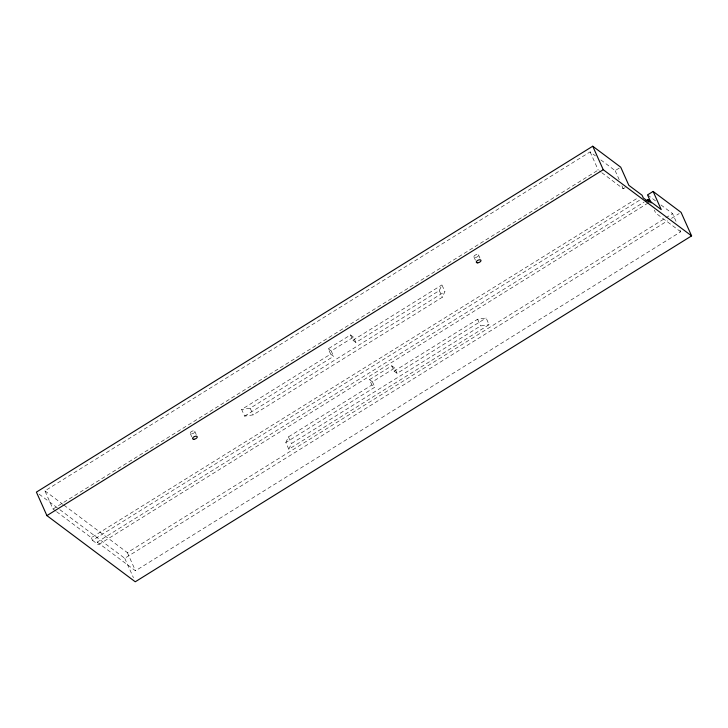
<?xml version="1.0" encoding="UTF-8"?>
<svg xmlns="http://www.w3.org/2000/svg" width="728" height="728" viewBox="0 0 728 728"><rect width="100%" height="100%" fill="white"/><g stroke="black" fill="none" stroke-linecap="round" stroke-linejoin="round"><path stroke-width="0.55" stroke-dasharray="3.64 2.73" d="M285.831 442.533L288.443 436.873L371.899 384.985L374.847 387.196L285.831 442.533L288.816 449.212L489.098 324.688L486.113 318.009L477.604 319.264L394.148 371.153L391.764 365.811L369.506 379.652L371.899 384.985M288.816 449.212L291.437 443.543L480.589 325.935L489.098 324.688M330.667 354.108L328.273 348.767L350.532 334.935L352.916 340.276L355.865 342.479L439.312 290.59L441.932 284.93L444.917 291.6L442.296 297.27L253.144 414.869L244.635 416.125L241.651 409.454L330.667 354.108L333.606 356.311L250.159 408.199L241.651 409.454M55.701 511.02L53.026 509.018L44.909 490.872L590.117 151.888L595.486 155.901M53.026 509.018L598.234 170.034L600.918 172.045M600.846 159.923L615.151 170.634L620.72 167.176M328.273 348.767L331.222 350.978L353.471 337.137L355.865 342.479M352.916 340.276L441.932 284.93M244.635 416.125L444.917 291.6M601.81 172.718L623.268 188.779L625.125 187.633M56.593 511.684L91.319 537.692L638.229 197.652M91.319 537.692L92.511 540.358L640.385 199.718M648.211 202.93L98.398 544.771L97.206 542.105L644.125 202.056M369.506 379.652L372.454 381.854L394.713 368.022L397.097 373.355L486.113 318.009M63.937 505.123L127.373 552.625L664.864 218.446M665.829 217.845L672.581 213.641L676.64 222.713M59.842 509.682L124.752 558.294L667.567 220.793M671.434 218.391L679.16 213.586M97.206 542.105L135.49 570.779L680.707 231.795L679.351 228.765M647.547 194.895L656.492 201.592M660.96 204.941L672.581 213.641M680.707 231.795L655.673 213.049L654.317 210.019M350.532 334.935L353.471 337.137M391.764 365.811L394.713 368.022M394.148 371.153L397.097 373.355M44.909 490.872L63.036 504.44M39.103 494.148L58.941 508.999M92.511 540.358L98.398 544.771M615.151 170.634L619.21 179.707M621.921 185.758L623.268 188.779M590.117 151.888L598.234 170.034M478.469 254.8L480.99 260.442M473.901 256.848L476.285 262.18M477.604 319.264L480.589 325.935M439.312 290.59L442.296 297.27M372.454 381.854L374.847 387.196M331.222 350.978L333.606 356.311M288.443 436.873L291.437 443.543M250.159 408.199L253.144 414.869M194.749 431.222L197.133 436.563M190.29 433.542L191.883 437.1M127.373 552.625L135.49 570.779M124.752 558.294L133.433 577.695M191.5 433.915A2.521 1.247 -24.1 0 0 194.877 431.522A2.521 1.247 -24.1 0 0 191.182 431.704A2.521 1.247 -24.1 0 0 191.5 433.915M475.257 257.503A2.521 1.247 -24.1 0 0 478.605 255.1A2.521 1.247 -24.1 0 0 474.902 255.31A2.521 1.247 -24.1 0 0 475.257 257.503"/><path stroke-width="1.09" d="M646.055 200.864L647.975 199.663L649.176 202.329L643.279 197.916L642.087 195.25L628.837 185.322L620.72 167.176L592.738 146.219L36.4 492.119L46.91 515.615L135.262 581.781L691.6 235.881L681.09 212.385L653.116 191.437L647.547 194.895L651.16 202.957M46.91 515.615L603.248 169.706L691.6 235.881M647.975 199.663L661.233 209.582L653.116 191.437M592.738 146.219L603.248 169.706M477.641 262.844A2.521 1.247 -24.1 0 0 480.99 260.442A2.521 1.247 -24.1 0 0 477.286 260.651A2.521 1.247 -24.1 0 0 477.641 262.844M193.894 439.257A2.521 1.247 -24.1 0 0 197.261 436.864A2.521 1.247 -24.1 0 0 193.575 437.046A2.521 1.247 -24.1 0 0 193.894 439.257"/></g></svg>
